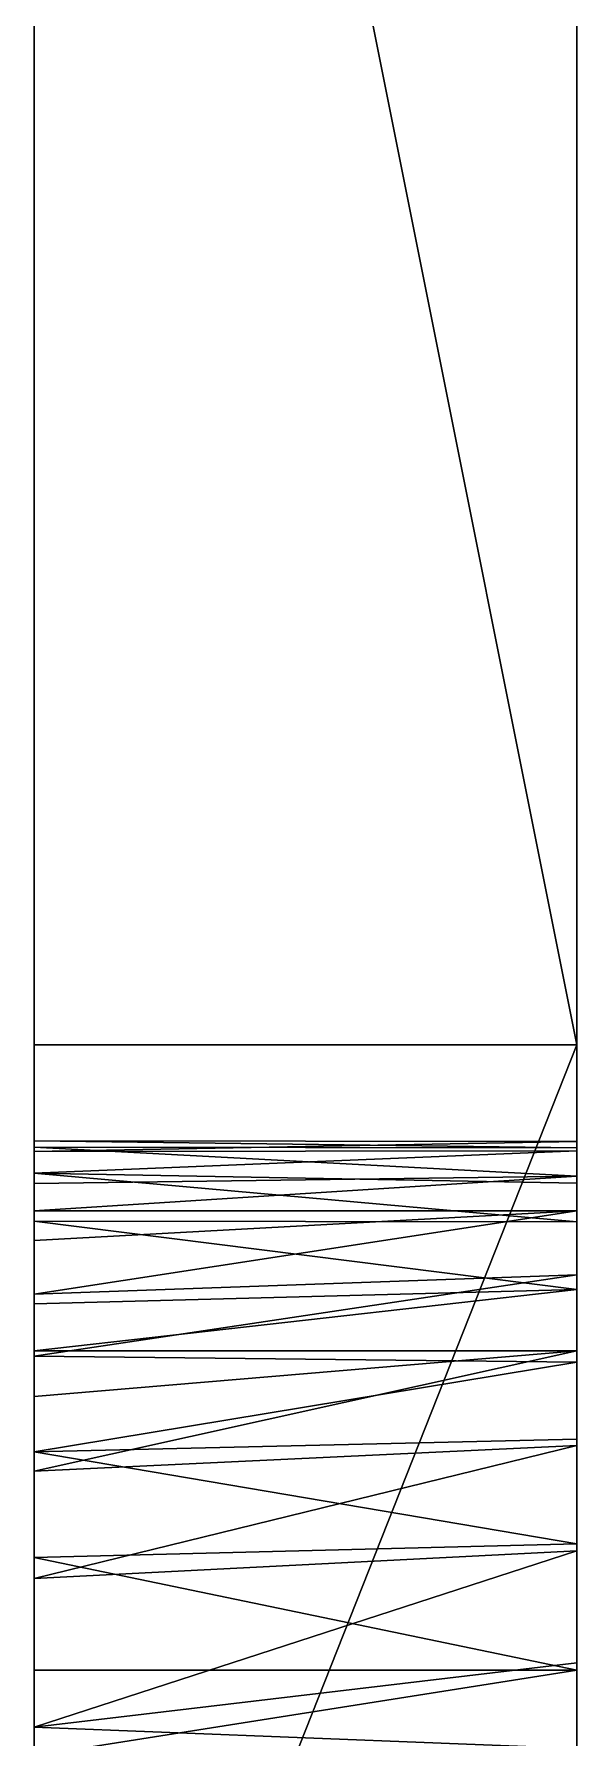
# Model space of a CAD drawing. Extents: x -29.1 to 29.1, y -25 to 25.
# Drawn here: x 25.1 to 29.1, y -0.11 to 12.45 of the extents above; entities that cross this region are included whole.
import ezdxf

# ---------------------------------------------------------------- set-up
doc = ezdxf.new("R2010")
doc.units = 0
doc.header["$MEASUREMENT"] = 0
doc.layers.add('ConstrLine', color=7, linetype='Continuous')
doc.layers.add('ObjLayer', color=2, linetype='Continuous')

msp = doc.modelspace()

# ---------------------------------------------------------------- linework, layer by layer
at = {"layer": 'ConstrLine'}
for points in [[(25.1, 25, 48), (25.1, 5, 48), (29.1, 5, 48)], [(25.1, 25, 48), (29.1, 5, 48), (29.1, 25, 48)], [(25.1, 2.41, 26.689), (25.1, 25, 4), (25.1, 1.86, 26.378)], [(25.1, 3, 4), (25.1, 1.86, 26.378), (25.1, 25, 4)], [(25.1, 2.41, 26.689), (25.1, 2.747, 26.942), (25.1, 25, 4)], [(25.1, 5, 43.9), (25.1, 25, 48), (25.1, 2.707, 33.588)], [(25.1, 25, 48), (25.1, 5, 43.9), (25.1, 5, 48)], [(25.1, 3.163, 33.151), (25.1, 2.707, 33.588), (25.1, 25, 48)], [(25.1, 3.559, 32.659), (25.1, 25, 48), (25.1, 3.779, 32.298)], [(25.1, 3.979, 31.868), (25.1, 3.779, 32.298), (25.1, 25, 48)], [(25.1, 3.163, 33.151), (25.1, 25, 48), (25.1, 3.559, 32.659)], [(25.1, 4.295, 30.064), (25.1, 4.248, 30.905), (25.1, 25, 48)], [(25.1, 4.216, 29.437), (25.1, 4.295, 30.064), (25.1, 25, 4)], [(25.1, 4.248, 30.905), (25.1, 3.979, 31.868), (25.1, 25, 48)], [(25.1, 4.056, 28.825), (25.1, 4.216, 29.437), (25.1, 25, 4)], [(25.1, 3.701, 28.061), (25.1, 4.056, 28.825), (25.1, 25, 4)], [(25.1, 25, 48), (25.1, 25, 4), (25.1, 4.295, 30.064)], [(25.1, 3.093, 27.267), (25.1, 3.701, 28.061), (25.1, 25, 4)], [(25.1, 2.747, 26.942), (25.1, 3.093, 27.267), (25.1, 25, 4)], [(29.1, 25, 48), (29.1, 2.664, 33.619), (29.1, 3.306, 32.996)], [(29.1, 25, 48), (29.1, 5, 43.9), (29.1, 2.664, 33.619)], [(29.1, 25, 48), (29.1, 5, 48), (29.1, 5, 43.9)], [(29.1, 3.779, 32.298), (29.1, 25, 48), (29.1, 3.306, 32.996)], [(29.1, 25, 48), (29.1, 3.779, 32.298), (29.1, 4.034, 31.72)], [(29.1, 4.243, 30.904), (29.1, 4.29, 30.064), (29.1, 25, 48)], [(29.1, 4.034, 31.72), (29.1, 4.243, 30.904), (29.1, 25, 48)], [(29.1, 3.982, 28.628), (29.1, 25), (29.1, 4.221, 29.436)], [(29.1, 3.696, 28.064), (29.1, 25), (29.1, 3.982, 28.628)], [(29.1, 2.747, 26.942), (29.1, 25), (29.1, 3.199, 27.385)], [(29.1, 4.29, 30.064), (29.1, 4.221, 29.436), (29.1, 25, 48)], [(29.1, 3.199, 27.385), (29.1, 25), (29.1, 3.696, 28.064)], [(29.1, 25, 48), (29.1, 4.221, 29.436), (29.1, 25)], [(29.1, 2.05, 26.47), (29.1, 1.273, 26.143), (29.1, 25)], [(29.1, 0.448, 25.973), (29.1, 25), (29.1, 1.273, 26.143)], [(29.1, 2.747, 26.942), (29.1, 2.05, 26.47), (29.1, 25)], [(29.1, -25), (29.1, 25), (29.1, -0.184, 25.959)], [(29.1, 25), (29.1, 0.448, 25.973), (29.1, -0.184, 25.959)], [(25.1, -5.1, 43.9), (25.1, 5, 43.9), (25.1, -0.237, 34.535)], [(29.1, 5, 43.9), (25.1, -5.1, 43.9), (29.1, -5.1, 43.9)], [(25.1, 2.707, 33.588), (25.1, 2.003, 34.052), (25.1, 5, 43.9)], [(25.1, 2.003, 34.052), (25.1, 1.223, 34.37), (25.1, 5, 43.9)], [(25.1, 0.395, 34.529), (25.1, -0.237, 34.535), (25.1, 5, 43.9)], [(25.1, 1.223, 34.37), (25.1, 0.395, 34.529), (25.1, 5, 43.9)], [(29.1, 5, 43.9), (29.1, 5, 48), (25.1, 5, 48)], [(29.1, 5, 43.9), (25.1, 5, 48), (25.1, 5, 43.9)], [(25.1, -5.1, 43.9), (29.1, 5, 43.9), (25.1, 5, 43.9)], [(29.1, 0.395, 34.524), (29.1, 1.324, 34.34), (29.1, 5, 43.9)], [(29.1, 1.324, 34.34), (29.1, 2.096, 34.003), (29.1, 5, 43.9)], [(29.1, 2.096, 34.003), (29.1, 2.664, 33.619), (29.1, 5, 43.9)], [(29.1, 5, 43.9), (29.1, -5.1, 43.9), (29.1, -0.237, 34.541)], [(29.1, 5, 43.9), (29.1, -0.237, 34.541), (29.1, 0.395, 34.524)], [(25.1, 4.248, 30.905), (25.1, 4.295, 30.064), (29.1, 4.243, 30.904)], [(25.1, 4.295, 30.064), (25.1, 4.216, 29.437), (29.1, 4.29, 30.064)], [(25.1, 4.295, 30.064), (29.1, 4.29, 30.064), (29.1, 4.243, 30.904)], [(25.1, 4.216, 29.437), (29.1, 4.221, 29.436), (29.1, 4.29, 30.064)], [(25.1, 4.248, 30.905), (29.1, 4.034, 31.72), (25.1, 3.979, 31.868)], [(29.1, 4.034, 31.72), (25.1, 4.248, 30.905), (29.1, 4.243, 30.904)], [(25.1, 4.056, 28.825), (29.1, 4.221, 29.436), (25.1, 4.216, 29.437)], [(29.1, 3.982, 28.628), (29.1, 4.221, 29.436), (25.1, 4.056, 28.825)], [(29.1, 3.982, 28.628), (25.1, 4.056, 28.825), (29.1, 3.696, 28.064)], [(29.1, 3.696, 28.064), (25.1, 4.056, 28.825), (25.1, 3.701, 28.061)], [(29.1, 3.779, 32.298), (25.1, 3.779, 32.298), (29.1, 4.034, 31.72)], [(25.1, 3.779, 32.298), (25.1, 3.979, 31.868), (29.1, 4.034, 31.72)], [(29.1, 3.779, 32.298), (29.1, 3.306, 32.996), (25.1, 3.163, 33.151)], [(25.1, 3.559, 32.659), (25.1, 3.779, 32.298), (29.1, 3.779, 32.298)], [(25.1, 3.163, 33.151), (25.1, 3.559, 32.659), (29.1, 3.779, 32.298)], [(25.1, 3.701, 28.061), (29.1, 3.199, 27.385), (29.1, 3.696, 28.064)], [(25.1, 3.093, 27.267), (29.1, 3.199, 27.385), (25.1, 3.701, 28.061)], [(29.1, 2.664, 33.619), (25.1, 2.707, 33.588), (29.1, 3.306, 32.996)], [(25.1, 3.163, 33.151), (29.1, 3.306, 32.996), (25.1, 2.707, 33.588)], [(29.1, 2.747, 26.942), (29.1, 3.199, 27.385), (25.1, 2.747, 26.942)], [(29.1, 3.199, 27.385), (25.1, 3.093, 27.267), (25.1, 2.747, 26.942)], [(25.1, -0.026, 25.952), (25.1, 1.069, 26.09), (25.1, 3, 4)], [(25.1, 3, 4), (25.1, -25, 4), (25.1, -1.069, 26.087)], [(25.1, 1.069, 26.09), (25.1, 1.86, 26.378), (25.1, 3, 4)], [(25.1, -1.069, 26.087), (25.1, -0.026, 25.952), (25.1, 3, 4)], [(29.1, 2.747, 26.942), (25.1, 1.86, 26.378), (29.1, 2.05, 26.47)], [(29.1, 2.747, 26.942), (25.1, 2.747, 26.942), (25.1, 2.41, 26.689)], [(25.1, 1.86, 26.378), (29.1, 2.747, 26.942), (25.1, 2.41, 26.689)], [(29.1, 2.664, 33.619), (25.1, 2.003, 34.052), (25.1, 2.707, 33.588)], [(29.1, 2.664, 33.619), (29.1, 2.096, 34.003), (25.1, 2.003, 34.052)], [(29.1, 1.324, 34.34), (25.1, 2.003, 34.052), (29.1, 2.096, 34.003)], [(29.1, 2.05, 26.47), (25.1, 1.069, 26.09), (29.1, 1.273, 26.143)], [(29.1, 2.05, 26.47), (25.1, 1.86, 26.378), (25.1, 1.069, 26.09)], [(29.1, 1.324, 34.34), (25.1, 1.223, 34.37), (25.1, 2.003, 34.052)], [(25.1, 1.223, 34.37), (29.1, 1.324, 34.34), (29.1, 0.395, 34.524)], [(29.1, 1.273, 26.143), (25.1, -0.026, 25.952), (29.1, 0.448, 25.973)], [(25.1, -0.026, 25.952), (29.1, 1.273, 26.143), (25.1, 1.069, 26.09)], [(29.1, 0.395, 34.524), (25.1, 0.395, 34.529), (25.1, 1.223, 34.37)], [(25.1, -0.026, 25.952), (29.1, -0.184, 25.959), (29.1, 0.448, 25.973)], [(29.1, 0.395, 34.524), (25.1, -0.237, 34.535), (25.1, 0.395, 34.529)], [(29.1, 0.395, 34.524), (29.1, -0.237, 34.541), (25.1, -0.237, 34.535)], [(29.1, -0.184, 25.959), (25.1, -0.026, 25.952), (25.1, -1.069, 26.087)]]:
    msp.add_3dface(points, dxfattribs=at)
at = {"layer": 'ObjLayer', "extrusion": (6.12323e-17, 1, 0)}
for p, q in [((25.1, 25, 48), (25.1, 5, 48)), ((29.1, 5, 48), (29.1, 25, 48)), ((29.1, -25), (29.1, 25)), ((29.1, 5, 43.9), (25.1, 5, 43.9)), ((25.1, 5, 43.9), (25.1, 5, 48)), ((25.1, 5, 48), (29.1, 5, 48)), ((25.1, -5.1, 43.9), (25.1, 5, 43.9)), ((29.1, -5.1, 43.9), (29.1, 5, 43.9))]:
    msp.add_line(p, q, dxfattribs=at)
at = {"layer": 'ObjLayer'}
for p, q in [((29.1, 5, 48), (29.1, 5, 43.9)), ((29.1, 4.243, 30.904), (29.1, 4.29, 30.064)), ((29.1, 4.29, 30.064), (29.1, 4.221, 29.436)), ((29.1, 4.034, 31.72), (29.1, 4.243, 30.904)), ((29.1, 4.221, 29.436), (29.1, 4.153, 29.207)), ((29.1, 4.153, 29.207), (29.1, 3.982, 28.628)), ((29.1, 3.779, 32.298), (29.1, 4.034, 31.72)), ((29.1, 3.982, 28.628), (29.1, 3.696, 28.064)), ((29.1, 3.306, 32.996), (29.1, 3.779, 32.298)), ((29.1, 3.696, 28.064), (29.1, 3.199, 27.385)), ((29.1, 2.664, 33.619), (29.1, 3.306, 32.996)), ((29.1, 3.199, 27.385), (29.1, 2.747, 26.942)), ((29.1, 2.747, 26.942), (29.1, 2.05, 26.47)), ((29.1, 2.096, 34.003), (29.1, 2.664, 33.619)), ((29.1, 1.324, 34.34), (29.1, 2.096, 34.003)), ((29.1, 2.05, 26.47), (29.1, 1.273, 26.143)), ((29.1, 0.395, 34.524), (29.1, 1.324, 34.34)), ((29.1, 1.273, 26.143), (29.1, 0.448, 25.973)), ((29.1, 0.448, 25.973), (29.1, -0.184, 25.959)), ((29.1, -0.237, 34.541), (29.1, 0.395, 34.524))]:
    msp.add_line(p, q, dxfattribs=at)

doc.saveas('drawing.dxf')
